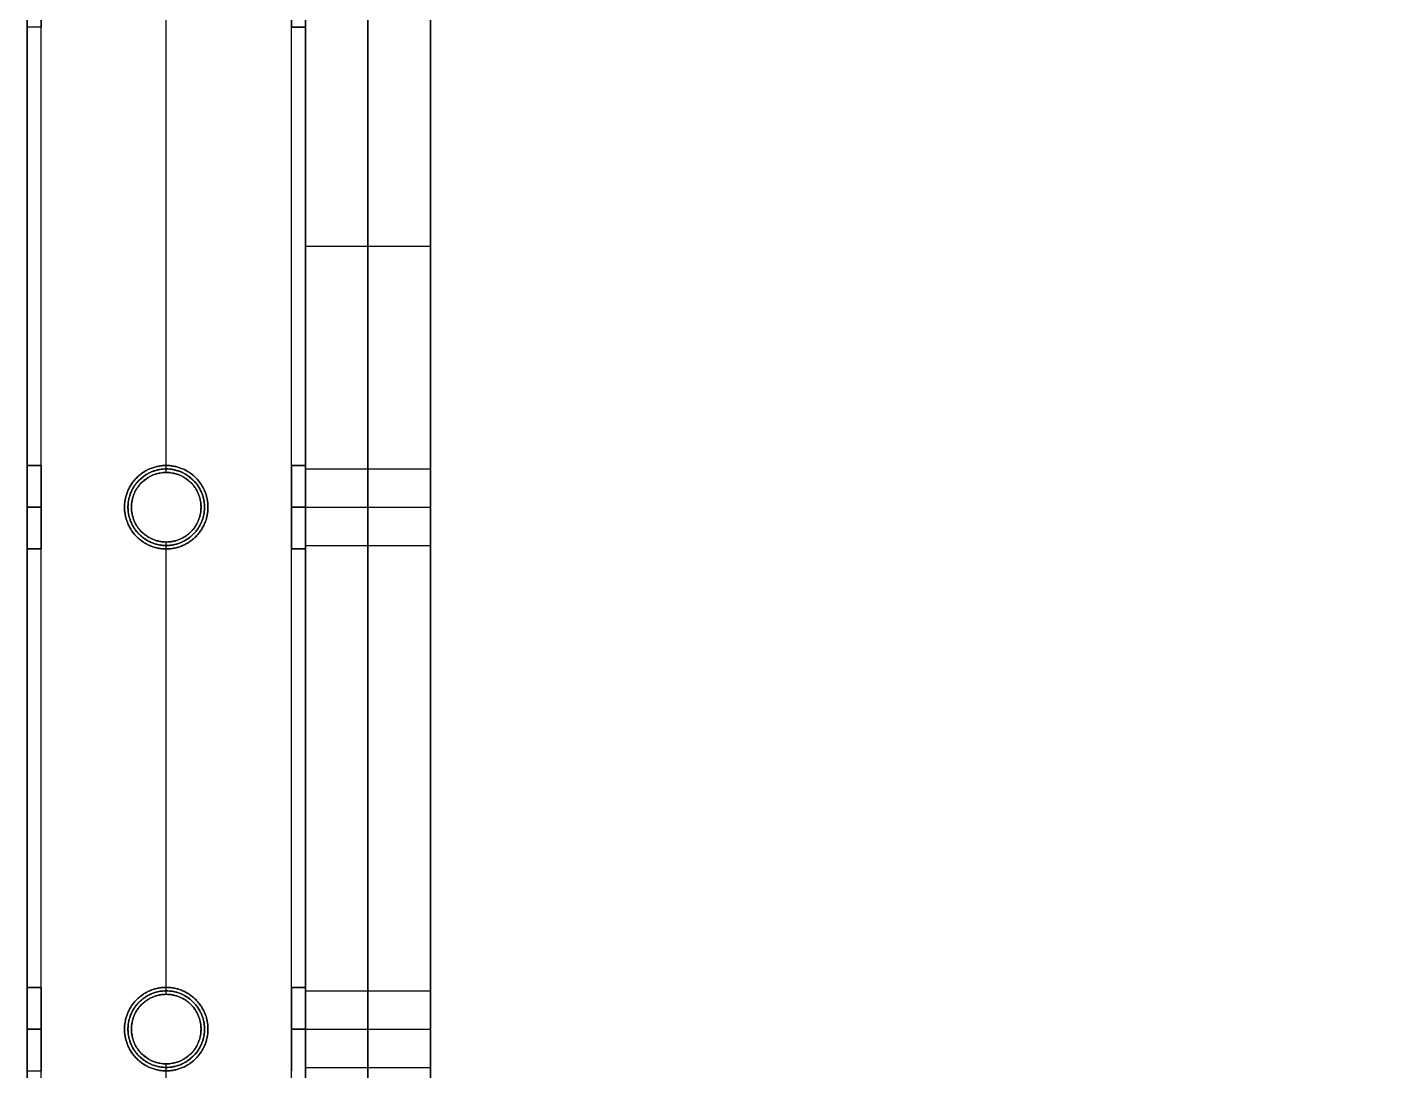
# Model space of a CAD drawing. Header units: millimetres. Extents: x -6529 to 809, y -8611 to 207.
# Drawn here: x -5956.1 to -5761.4, y -4698.4 to -4548.4 of the extents above; entities that cross this region are included whole.
import ezdxf

# ---------------------------------------------------------------- set-up
doc = ezdxf.new("R2010")
doc.units = ezdxf.units.MM
doc.header["$MEASUREMENT"] = 0
for name, color, linetype, true_color in [('gaten$11mm', 7, 'Continuous', 0xff6a35), ('platen', 7, 'Continuous', 0x007f00), ('staal', 5, 'Continuous', 0x0000ff)]:
    doc.layers.add(name, color=color, linetype=linetype, true_color=true_color)

# ---------------------------------------------------------------- blocks, each defined once
blk = doc.blocks.new('plaat base')
at = {"layer": 'platen'}
for p, q in [((395.5, 43.5), (395.5, 43.5, 18)), ((470.5, 43.5), (470.5, 43.5, 18)), ((390, 38), (390, 38, 18)), ((401, 38), (401, 38, 18)), ((465, 38), (465, 38, 18)), ((476, 38), (476, 38, 18)), ((395.5, 32.5), (395.5, 32.5, 18)), ((470.5, 32.5), (470.5, 32.5, 18)), ((1296, -332), (1296, -332, 18)), ((1290.5, -337.5), (1290.5, -337.5, 18)), ((1301.5, -337.5), (1301.5, -337.5, 18)), ((1296, -343), (1296, -343, 18)), ((1296, -407), (1296, -407, 18)), ((1290.5, -412.5), (1290.5, -412.5, 18)), ((1301.5, -412.5), (1301.5, -412.5, 18)), ((1296, -418), (1296, -418, 18)), ((58, -600), (1258, -600)), ((58, -600, 18), (1258, -600, 18))]:
    blk.add_line(p, q, dxfattribs=at)
for points in [[(658, 58), (508, 58), (358, 58)], [(658, 58, 18), (508, 58, 18), (358, 58, 18)], [(658, 58, 9), (508, 58, 9), (358, 58, 9)], [(508, 58), (508, 58, 9), (508, 58, 18)], [(1316, -600), (1316, -450), (1316, -300)], [(1316, -600, 18), (1316, -450, 18), (1316, -300, 18)], [(1316, -600, 9), (1316, -450, 9), (1316, -300, 9)], [(1316, -450), (1316, -450, 9), (1316, -450, 18)], [(358, -1200), (508, -1200), (658, -1200)], [(358, -1200, 18), (508, -1200, 18), (658, -1200, 18)], [(358, -1200, 9), (508, -1200, 9), (658, -1200, 9)], [(508, -1200), (508, -1200, 9), (508, -1200, 18)]]:
    blk.add_open_spline(points, degree=2, dxfattribs=at)
for points in [[(395.5, 43.5), (401, 43.5), (401, 38), (401, 32.5), (395.5, 32.5), (390, 32.5), (390, 38), (390, 43.5), (395.5, 43.5)], [(395.5, 43.5, 18), (401, 43.5, 18), (401, 38, 18), (401, 32.5, 18), (395.5, 32.5, 18), (390, 32.5, 18), (390, 38, 18), (390, 43.5, 18), (395.5, 43.5, 18)], [(470.5, 43.5), (476, 43.5), (476, 38), (476, 32.5), (470.5, 32.5), (465, 32.5), (465, 38), (465, 43.5), (470.5, 43.5)], [(470.5, 43.5, 18), (476, 43.5, 18), (476, 38, 18), (476, 32.5, 18), (470.5, 32.5, 18), (465, 32.5, 18), (465, 38, 18), (465, 43.5, 18), (470.5, 43.5, 18)], [(1290.5, -337.5), (1290.5, -332), (1296, -332), (1301.5, -332), (1301.5, -337.5), (1301.5, -343), (1296, -343), (1290.5, -343), (1290.5, -337.5)], [(1290.5, -337.5, 18), (1290.5, -332, 18), (1296, -332, 18), (1301.5, -332, 18), (1301.5, -337.5, 18), (1301.5, -343, 18), (1296, -343, 18), (1290.5, -343, 18), (1290.5, -337.5, 18)], [(1290.5, -412.5), (1290.5, -407), (1296, -407), (1301.5, -407), (1301.5, -412.5), (1301.5, -418), (1296, -418), (1290.5, -418), (1290.5, -412.5)], [(1290.5, -412.5, 18), (1290.5, -407, 18), (1296, -407, 18), (1301.5, -407, 18), (1301.5, -412.5, 18), (1301.5, -418, 18), (1296, -418, 18), (1290.5, -418, 18), (1290.5, -412.5, 18)]]:
    blk.add_rational_spline(points, [1, 0.707106781187, 1, 0.707106781187, 1, 0.707106781187, 1, 0.707106781187, 1], degree=2, knots=[-31.415927, -31.415927, -31.415927, -23.561945, -23.561945, -15.707963, -15.707963, -7.853982, -7.853982, 0, 0, 0], dxfattribs=at)
blk = doc.blocks.new('top plaat')
at = {"layer": 'platen'}
for p, q in [((1296, -350), (1296, -350, 18)), ((1290.5, -355.5), (1290.5, -355.5, 18)), ((1301.5, -355.5), (1301.5, -355.5, 18)), ((1296, -361), (1296, -361, 18)), ((1296, -425), (1296, -425, 18)), ((1290.5, -430.5), (1290.5, -430.5, 18)), ((1301.5, -430.5), (1301.5, -430.5, 18)), ((1296, -436), (1296, -436, 18))]:
    blk.add_line(p, q, dxfattribs=at)
for points in [[(1316, -1236), (1316, -927), (1316, -618), (1316, -309), (1316, 0)], [(1316, -1236, 18), (1316, -927, 18), (1316, -618, 18), (1316, -309, 18), (1316, 0, 18)], [(1316, -1236, 9), (1316, -927, 9), (1316, -618, 9), (1316, -309, 9), (1316, 0, 9)]]:
    blk.add_open_spline(points, degree=2, knots=[7292.2246, 7292.2246, 7292.2246, 7911.517745, 7911.517745, 8530.810891, 8530.810891, 8530.810891], dxfattribs=at)
for points, knots in [([(1290.5, -355.5), (1290.5, -350), (1296, -350), (1301.5, -350), (1301.5, -355.5), (1301.5, -361), (1296, -361), (1290.5, -361), (1290.5, -355.5)], [-31.415927, -31.415927, -31.415927, -23.561945, -23.561945, -15.707963, -15.707963, -7.853982, -7.853982, 0, 0, 0]), ([(1290.5, -355.5, 18), (1290.5, -350, 18), (1296, -350, 18), (1301.5, -350, 18), (1301.5, -355.5, 18), (1301.5, -361, 18), (1296, -361, 18), (1290.5, -361, 18), (1290.5, -355.5, 18)], [-31.415927, -31.415927, -31.415927, -23.561945, -23.561945, -15.707963, -15.707963, -7.853982, -7.853982, 0, 0, 0]), ([(1290.5, -355.5, 9), (1290.5, -361, 9), (1296, -361, 9), (1301.5, -361, 9), (1301.5, -355.5, 9), (1301.5, -350, 9), (1296, -350, 9), (1290.5, -350, 9), (1290.5, -355.5, 9)], [0, 0, 0, 7.853982, 7.853982, 15.707963, 15.707963, 23.561945, 23.561945, 31.415927, 31.415927, 31.415927]), ([(1290.5, -430.5), (1290.5, -425), (1296, -425), (1301.5, -425), (1301.5, -430.5), (1301.5, -436), (1296, -436), (1290.5, -436), (1290.5, -430.5)], [-31.415927, -31.415927, -31.415927, -23.561945, -23.561945, -15.707963, -15.707963, -7.853982, -7.853982, 0, 0, 0]), ([(1290.5, -430.5, 18), (1290.5, -425, 18), (1296, -425, 18), (1301.5, -425, 18), (1301.5, -430.5, 18), (1301.5, -436, 18), (1296, -436, 18), (1290.5, -436, 18), (1290.5, -430.5, 18)], [-31.415927, -31.415927, -31.415927, -23.561945, -23.561945, -15.707963, -15.707963, -7.853982, -7.853982, 0, 0, 0]), ([(1290.5, -430.5, 9), (1290.5, -436, 9), (1296, -436, 9), (1301.5, -436, 9), (1301.5, -430.5, 9), (1301.5, -425, 9), (1296, -425, 9), (1290.5, -425, 9), (1290.5, -430.5, 9)], [0, 0, 0, 7.853982, 7.853982, 15.707963, 15.707963, 23.561945, 23.561945, 31.415927, 31.415927, 31.415927])]:
    blk.add_rational_spline(points, [1, 0.707106781187, 1, 0.707106781187, 1, 0.707106781187, 1, 0.707106781187, 1], degree=2, knots=knots, dxfattribs=at)

msp = doc.modelspace()

# ---------------------------------------------------------------- linework, layer by layer
at = {"layer": 'gaten$11mm'}
for centre in [(-5936.11, -4617.39), (-5936.11, -4692.39)]:
    msp.add_circle(centre, 5.5, dxfattribs=at)
at = {"layer": 'staal'}
for p, q in [((-5954.11, -4548.39, 20), (-5956.11, -4548.39, 20)), ((-5918.11, -4548.39, 1296), (-5916.11, -4548.39, 1296)), ((-5916.11, -4548.39, 20), (-5918.11, -4548.39, 20)), ((-5956.11, -4611.39, 1296), (-5954.11, -4611.39, 1296)), ((-5954.11, -4611.39, 20), (-5956.11, -4611.39, 20)), ((-5936.11, -4611.39, 1314), (-5936.11, -4611.39, 1316)), ((-5936.11, -4611.39, 1276), (-5936.11, -4611.39, 1278)), ((-5918.11, -4611.39, 1296), (-5916.11, -4611.39, 1296)), ((-5916.11, -4611.39, 20), (-5918.11, -4611.39, 20)), ((-5936.11, -4612.39, 38), (-5936.11, -4612.39, 40)), ((-5936.11, -4612.39), (-5936.11, -4612.39, 2)), ((-5956.11, -4617.39, 1290), (-5954.11, -4617.39, 1290)), ((-5956.11, -4617.39, 1302), (-5954.11, -4617.39, 1302)), ((-5954.11, -4617.39, 14), (-5956.11, -4617.39, 14)), ((-5954.11, -4617.39, 26), (-5956.11, -4617.39, 26)), ((-5942.11, -4617.39, 1314), (-5942.11, -4617.39, 1316)), ((-5942.11, -4617.39, 1276), (-5942.11, -4617.39, 1278)), ((-5941.11, -4617.39, 38), (-5941.11, -4617.39, 40)), ((-5941.11, -4617.39), (-5941.11, -4617.39, 2)), ((-5931.11, -4617.39), (-5931.11, -4617.39, 2)), ((-5931.11, -4617.39, 38), (-5931.11, -4617.39, 40)), ((-5930.11, -4617.39, 1314), (-5930.11, -4617.39, 1316)), ((-5930.11, -4617.39, 1276), (-5930.11, -4617.39, 1278)), ((-5918.11, -4617.39, 1290), (-5916.11, -4617.39, 1290)), ((-5918.11, -4617.39, 1302), (-5916.11, -4617.39, 1302)), ((-5916.11, -4617.39, 14), (-5918.11, -4617.39, 14)), ((-5916.11, -4617.39, 26), (-5918.11, -4617.39, 26)), ((-5936.11, -4622.39, 38), (-5936.11, -4622.39, 40)), ((-5936.11, -4622.39), (-5936.11, -4622.39, 2)), ((-5956.11, -4623.39, 1296), (-5954.11, -4623.39, 1296)), ((-5954.11, -4623.39, 20), (-5956.11, -4623.39, 20)), ((-5936.11, -4623.39, 1314), (-5936.11, -4623.39, 1316)), ((-5936.11, -4623.39, 1276), (-5936.11, -4623.39, 1278)), ((-5918.11, -4623.39, 1296), (-5916.11, -4623.39, 1296)), ((-5916.11, -4623.39, 20), (-5918.11, -4623.39, 20)), ((-5956.11, -4686.39, 1296), (-5954.11, -4686.39, 1296)), ((-5954.11, -4686.39, 20), (-5956.11, -4686.39, 20)), ((-5936.11, -4686.39, 1314), (-5936.11, -4686.39, 1316)), ((-5936.11, -4686.39, 1276), (-5936.11, -4686.39, 1278)), ((-5936.11, -4687.39, 38), (-5936.11, -4687.39, 40)), ((-5936.11, -4687.39), (-5936.11, -4687.39, 2)), ((-5918.11, -4686.39, 1296), (-5916.11, -4686.39, 1296)), ((-5916.11, -4686.39, 20), (-5918.11, -4686.39, 20)), ((-5956.11, -4692.39, 1290), (-5954.11, -4692.39, 1290)), ((-5956.11, -4692.39, 1302), (-5954.11, -4692.39, 1302)), ((-5954.11, -4692.39, 14), (-5956.11, -4692.39, 14)), ((-5954.11, -4692.39, 26), (-5956.11, -4692.39, 26)), ((-5942.11, -4692.39, 1314), (-5942.11, -4692.39, 1316)), ((-5942.11, -4692.39, 1276), (-5942.11, -4692.39, 1278)), ((-5941.11, -4692.39, 38), (-5941.11, -4692.39, 40)), ((-5941.11, -4692.39), (-5941.11, -4692.39, 2)), ((-5931.11, -4692.39), (-5931.11, -4692.39, 2)), ((-5931.11, -4692.39, 38), (-5931.11, -4692.39, 40)), ((-5930.11, -4692.39, 1314), (-5930.11, -4692.39, 1316)), ((-5930.11, -4692.39, 1276), (-5930.11, -4692.39, 1278)), ((-5918.11, -4692.39, 1290), (-5916.11, -4692.39, 1290)), ((-5918.11, -4692.39, 1302), (-5916.11, -4692.39, 1302)), ((-5916.11, -4692.39, 14), (-5918.11, -4692.39, 14)), ((-5916.11, -4692.39, 26), (-5918.11, -4692.39, 26)), ((-5956.11, -4698.39, 1296), (-5954.11, -4698.39, 1296)), ((-5936.11, -4697.39, 38), (-5936.11, -4697.39, 40)), ((-5936.11, -4697.39), (-5936.11, -4697.39, 2)), ((-5936.11, -4698.39, 1314), (-5936.11, -4698.39, 1316)), ((-5936.11, -4698.39, 1276), (-5936.11, -4698.39, 1278))]:
    msp.add_line(p, q, dxfattribs=at)
for points in [[(-4640.11, -5087.89), (-5956.11, -5087.89), (-5956.11, -3771.89), (-4640.11, -3771.89)], [(-4680.11, -5047.89), (-5916.11, -5047.89), (-5916.11, -3811.89), (-4680.11, -3811.89)]]:
    msp.add_lwpolyline(points, close=True, dxfattribs=at)
for centre in [(-5936.11, -4617.39), (-5936.11, -4617.39, 39), (-5936.11, -4617.39, 1), (-5936.11, -4692.39), (-5936.11, -4692.39, 39), (-5936.11, -4692.39, 1)]:
    msp.add_circle(centre, 5, dxfattribs=at)
for points in [[(-5956.11, -5087.89, 1276), (-5956.11, -4429.89, 1276), (-5956.11, -3771.89, 1276)], [(-5956.11, -5087.89, 1316), (-5956.11, -4429.89, 1316), (-5956.11, -3771.89, 1316)], [(-5956.11, -5087.89), (-5956.11, -4429.89), (-5956.11, -3771.89)], [(-5956.11, -5087.89, 40), (-5956.11, -4429.89, 40), (-5956.11, -3771.89, 40)], [(-5954.11, -5085.89, 1314), (-5954.11, -4429.89, 1314), (-5954.11, -3773.89, 1314)], [(-5954.11, -5085.89, 1278), (-5954.11, -4429.89, 1278), (-5954.11, -3773.89, 1278)], [(-5954.11, -5085.89, 38), (-5954.11, -4429.89, 38), (-5954.11, -3773.89, 38)], [(-5954.11, -5085.89, 2), (-5954.11, -4429.89, 2), (-5954.11, -3773.89, 2)], [(-5918.11, -5049.89, 1314), (-5918.11, -4429.89, 1314), (-5918.11, -3809.89, 1314)], [(-5918.11, -5049.89, 1278), (-5918.11, -4429.89, 1278), (-5918.11, -3809.89, 1278)], [(-5918.11, -5049.89, 38), (-5918.11, -4429.89, 38), (-5918.11, -3809.89, 38)], [(-5918.11, -5049.89, 2), (-5918.11, -4429.89, 2), (-5918.11, -3809.89, 2)], [(-5916.11, -5047.89, 1276), (-5916.11, -4429.89, 1276), (-5916.11, -3811.89, 1276)], [(-5916.11, -5047.89, 1316), (-5916.11, -4429.89, 1316), (-5916.11, -3811.89, 1316)], [(-5916.11, -5047.89), (-5916.11, -4429.89), (-5916.11, -3811.89)], [(-5916.11, -5047.89, 40), (-5916.11, -4429.89, 40), (-5916.11, -3811.89, 40)], [(-5936.11, -4612.39, 40), (-5936.11, -4579.89, 40), (-5936.11, -4547.39, 40)], [(-5936.11, -4612.39, 38), (-5936.11, -4579.89, 38), (-5936.11, -4547.39, 38)], [(-5936.11, -4612.39, 2), (-5936.11, -4579.89, 2), (-5936.11, -4547.39, 2)], [(-5936.11, -4612.39), (-5936.11, -4579.89), (-5936.11, -4547.39)], [(-5956.11, -4611.39, 1296), (-5956.11, -4579.89, 1296), (-5956.11, -4548.39, 1296)], [(-5956.11, -4611.39, 20), (-5956.11, -4579.89, 20), (-5956.11, -4548.39, 20)], [(-5954.11, -4611.39, 1296), (-5954.11, -4579.89, 1296), (-5954.11, -4548.39, 1296)], [(-5954.11, -4611.39, 20), (-5954.11, -4579.89, 20), (-5954.11, -4548.39, 20)], [(-5936.11, -4611.39, 1316), (-5936.11, -4579.89, 1316), (-5936.11, -4548.39, 1316)], [(-5936.11, -4611.39, 1314), (-5936.11, -4579.89, 1314), (-5936.11, -4548.39, 1314)], [(-5936.11, -4611.39, 1278), (-5936.11, -4579.89, 1278), (-5936.11, -4548.39, 1278)], [(-5936.11, -4611.39, 1276), (-5936.11, -4579.89, 1276), (-5936.11, -4548.39, 1276)], [(-5918.11, -4611.39, 1296), (-5918.11, -4579.89, 1296), (-5918.11, -4548.39, 1296)], [(-5918.11, -4611.39, 20), (-5918.11, -4579.89, 20), (-5918.11, -4548.39, 20)], [(-5916.11, -4611.39, 1296), (-5916.11, -4579.89, 1296), (-5916.11, -4548.39, 1296)], [(-5916.11, -4611.39, 20), (-5916.11, -4579.89, 20), (-5916.11, -4548.39, 20)], [(-5936.11, -4687.39, 40), (-5936.11, -4654.89, 40), (-5936.11, -4622.39, 40)], [(-5936.11, -4687.39, 38), (-5936.11, -4654.89, 38), (-5936.11, -4622.39, 38)], [(-5936.11, -4687.39, 2), (-5936.11, -4654.89, 2), (-5936.11, -4622.39, 2)], [(-5936.11, -4687.39), (-5936.11, -4654.89), (-5936.11, -4622.39)], [(-5956.11, -4686.39, 1296), (-5956.11, -4654.89, 1296), (-5956.11, -4623.39, 1296)], [(-5956.11, -4686.39, 20), (-5956.11, -4654.89, 20), (-5956.11, -4623.39, 20)], [(-5954.11, -4686.39, 1296), (-5954.11, -4654.89, 1296), (-5954.11, -4623.39, 1296)], [(-5954.11, -4686.39, 20), (-5954.11, -4654.89, 20), (-5954.11, -4623.39, 20)], [(-5936.11, -4686.39, 1316), (-5936.11, -4654.89, 1316), (-5936.11, -4623.39, 1316)], [(-5936.11, -4686.39, 1314), (-5936.11, -4654.89, 1314), (-5936.11, -4623.39, 1314)], [(-5936.11, -4686.39, 1278), (-5936.11, -4654.89, 1278), (-5936.11, -4623.39, 1278)], [(-5936.11, -4686.39, 1276), (-5936.11, -4654.89, 1276), (-5936.11, -4623.39, 1276)], [(-5918.11, -4686.39, 1296), (-5918.11, -4654.89, 1296), (-5918.11, -4623.39, 1296)], [(-5918.11, -4686.39, 20), (-5918.11, -4654.89, 20), (-5918.11, -4623.39, 20)], [(-5916.11, -4686.39, 1296), (-5916.11, -4654.89, 1296), (-5916.11, -4623.39, 1296)], [(-5916.11, -4686.39, 20), (-5916.11, -4654.89, 20), (-5916.11, -4623.39, 20)], [(-5956.11, -4761.39, 1296), (-5956.11, -4729.89, 1296), (-5956.11, -4698.39, 1296)], [(-5954.11, -4761.39, 1296), (-5954.11, -4729.89, 1296), (-5954.11, -4698.39, 1296)], [(-5936.11, -4762.39, 40), (-5936.11, -4729.89, 40), (-5936.11, -4697.39, 40)], [(-5936.11, -4762.39, 38), (-5936.11, -4729.89, 38), (-5936.11, -4697.39, 38)], [(-5936.11, -4762.39, 2), (-5936.11, -4729.89, 2), (-5936.11, -4697.39, 2)], [(-5936.11, -4762.39), (-5936.11, -4729.89), (-5936.11, -4697.39)], [(-5936.11, -4761.39, 1316), (-5936.11, -4729.89, 1316), (-5936.11, -4698.39, 1316)], [(-5936.11, -4761.39, 1314), (-5936.11, -4729.89, 1314), (-5936.11, -4698.39, 1314)], [(-5936.11, -4761.39, 1278), (-5936.11, -4729.89, 1278), (-5936.11, -4698.39, 1278)], [(-5936.11, -4761.39, 1276), (-5936.11, -4729.89, 1276), (-5936.11, -4698.39, 1276)]]:
    msp.add_open_spline(points, degree=2, dxfattribs=at)
for points, knots in [([(-5956.11, -4542.39, 14), (-5956.11, -4548.39, 14), (-5956.11, -4548.39, 20), (-5956.11, -4548.39, 26), (-5956.11, -4542.39, 26), (-5956.11, -4536.39, 26), (-5956.11, -4536.39, 20), (-5956.11, -4536.39, 14), (-5956.11, -4542.39, 14)], [0, 0, 0, 7.853982, 7.853982, 15.707963, 15.707963, 23.561945, 23.561945, 31.415927, 31.415927, 31.415927]), ([(-5954.11, -4542.39, 14), (-5954.11, -4536.39, 14), (-5954.11, -4536.39, 20), (-5954.11, -4536.39, 26), (-5954.11, -4542.39, 26), (-5954.11, -4548.39, 26), (-5954.11, -4548.39, 20), (-5954.11, -4548.39, 14), (-5954.11, -4542.39, 14)], [-31.415927, -31.415927, -31.415927, -23.561945, -23.561945, -15.707963, -15.707963, -7.853982, -7.853982, 0, 0, 0]), ([(-5918.11, -4542.39, 14), (-5918.11, -4548.39, 14), (-5918.11, -4548.39, 20), (-5918.11, -4548.39, 26), (-5918.11, -4542.39, 26), (-5918.11, -4536.39, 26), (-5918.11, -4536.39, 20), (-5918.11, -4536.39, 14), (-5918.11, -4542.39, 14)], [0, 0, 0, 7.853982, 7.853982, 15.707963, 15.707963, 23.561945, 23.561945, 31.415927, 31.415927, 31.415927]), ([(-5916.11, -4542.39, 1290), (-5916.11, -4536.39, 1290), (-5916.11, -4536.39, 1296), (-5916.11, -4536.39, 1302), (-5916.11, -4542.39, 1302), (-5916.11, -4548.39, 1302), (-5916.11, -4548.39, 1296), (-5916.11, -4548.39, 1290), (-5916.11, -4542.39, 1290)], [-31.415927, -31.415927, -31.415927, -23.561945, -23.561945, -15.707963, -15.707963, -7.853982, -7.853982, 0, 0, 0]), ([(-5916.11, -4542.39, 14), (-5916.11, -4536.39, 14), (-5916.11, -4536.39, 20), (-5916.11, -4536.39, 26), (-5916.11, -4542.39, 26), (-5916.11, -4548.39, 26), (-5916.11, -4548.39, 20), (-5916.11, -4548.39, 14), (-5916.11, -4542.39, 14)], [-31.415927, -31.415927, -31.415927, -23.561945, -23.561945, -15.707963, -15.707963, -7.853982, -7.853982, 0, 0, 0]), ([(-5956.11, -4617.39, 1290), (-5956.11, -4623.39, 1290), (-5956.11, -4623.39, 1296), (-5956.11, -4623.39, 1302), (-5956.11, -4617.39, 1302), (-5956.11, -4611.39, 1302), (-5956.11, -4611.39, 1296), (-5956.11, -4611.39, 1290), (-5956.11, -4617.39, 1290)], [0, 0, 0, 7.853982, 7.853982, 15.707963, 15.707963, 23.561945, 23.561945, 31.415927, 31.415927, 31.415927]), ([(-5956.11, -4617.39, 14), (-5956.11, -4623.39, 14), (-5956.11, -4623.39, 20), (-5956.11, -4623.39, 26), (-5956.11, -4617.39, 26), (-5956.11, -4611.39, 26), (-5956.11, -4611.39, 20), (-5956.11, -4611.39, 14), (-5956.11, -4617.39, 14)], [0, 0, 0, 7.853982, 7.853982, 15.707963, 15.707963, 23.561945, 23.561945, 31.415927, 31.415927, 31.415927]), ([(-5954.11, -4617.39, 1290), (-5954.11, -4611.39, 1290), (-5954.11, -4611.39, 1296), (-5954.11, -4611.39, 1302), (-5954.11, -4617.39, 1302), (-5954.11, -4623.39, 1302), (-5954.11, -4623.39, 1296), (-5954.11, -4623.39, 1290), (-5954.11, -4617.39, 1290)], [-31.415927, -31.415927, -31.415927, -23.561945, -23.561945, -15.707963, -15.707963, -7.853982, -7.853982, 0, 0, 0]), ([(-5954.11, -4617.39, 14), (-5954.11, -4611.39, 14), (-5954.11, -4611.39, 20), (-5954.11, -4611.39, 26), (-5954.11, -4617.39, 26), (-5954.11, -4623.39, 26), (-5954.11, -4623.39, 20), (-5954.11, -4623.39, 14), (-5954.11, -4617.39, 14)], [-31.415927, -31.415927, -31.415927, -23.561945, -23.561945, -15.707963, -15.707963, -7.853982, -7.853982, 0, 0, 0]), ([(-5930.11, -4617.39, 1316), (-5930.11, -4611.39, 1316), (-5936.11, -4611.39, 1316), (-5942.11, -4611.39, 1316), (-5942.11, -4617.39, 1316), (-5942.11, -4623.39, 1316), (-5936.11, -4623.39, 1316), (-5930.11, -4623.39, 1316), (-5930.11, -4617.39, 1316)], [-31.415927, -31.415927, -31.415927, -23.561945, -23.561945, -15.707963, -15.707963, -7.853982, -7.853982, 0, 0, 0]), ([(-5930.11, -4617.39, 1314), (-5930.11, -4623.39, 1314), (-5936.11, -4623.39, 1314), (-5942.11, -4623.39, 1314), (-5942.11, -4617.39, 1314), (-5942.11, -4611.39, 1314), (-5936.11, -4611.39, 1314), (-5930.11, -4611.39, 1314), (-5930.11, -4617.39, 1314)], [0, 0, 0, 7.853982, 7.853982, 15.707963, 15.707963, 23.561945, 23.561945, 31.415927, 31.415927, 31.415927]), ([(-5930.11, -4617.39, 1278), (-5930.11, -4611.39, 1278), (-5936.11, -4611.39, 1278), (-5942.11, -4611.39, 1278), (-5942.11, -4617.39, 1278), (-5942.11, -4623.39, 1278), (-5936.11, -4623.39, 1278), (-5930.11, -4623.39, 1278), (-5930.11, -4617.39, 1278)], [-31.415927, -31.415927, -31.415927, -23.561945, -23.561945, -15.707963, -15.707963, -7.853982, -7.853982, 0, 0, 0]), ([(-5930.11, -4617.39, 1276), (-5930.11, -4623.39, 1276), (-5936.11, -4623.39, 1276), (-5942.11, -4623.39, 1276), (-5942.11, -4617.39, 1276), (-5942.11, -4611.39, 1276), (-5936.11, -4611.39, 1276), (-5930.11, -4611.39, 1276), (-5930.11, -4617.39, 1276)], [0, 0, 0, 7.853982, 7.853982, 15.707963, 15.707963, 23.561945, 23.561945, 31.415927, 31.415927, 31.415927]), ([(-5918.11, -4617.39, 1290), (-5918.11, -4623.39, 1290), (-5918.11, -4623.39, 1296), (-5918.11, -4623.39, 1302), (-5918.11, -4617.39, 1302), (-5918.11, -4611.39, 1302), (-5918.11, -4611.39, 1296), (-5918.11, -4611.39, 1290), (-5918.11, -4617.39, 1290)], [0, 0, 0, 7.853982, 7.853982, 15.707963, 15.707963, 23.561945, 23.561945, 31.415927, 31.415927, 31.415927]), ([(-5918.11, -4617.39, 14), (-5918.11, -4623.39, 14), (-5918.11, -4623.39, 20), (-5918.11, -4623.39, 26), (-5918.11, -4617.39, 26), (-5918.11, -4611.39, 26), (-5918.11, -4611.39, 20), (-5918.11, -4611.39, 14), (-5918.11, -4617.39, 14)], [0, 0, 0, 7.853982, 7.853982, 15.707963, 15.707963, 23.561945, 23.561945, 31.415927, 31.415927, 31.415927]), ([(-5916.11, -4617.39, 1290), (-5916.11, -4611.39, 1290), (-5916.11, -4611.39, 1296), (-5916.11, -4611.39, 1302), (-5916.11, -4617.39, 1302), (-5916.11, -4623.39, 1302), (-5916.11, -4623.39, 1296), (-5916.11, -4623.39, 1290), (-5916.11, -4617.39, 1290)], [-31.415927, -31.415927, -31.415927, -23.561945, -23.561945, -15.707963, -15.707963, -7.853982, -7.853982, 0, 0, 0]), ([(-5916.11, -4617.39, 14), (-5916.11, -4611.39, 14), (-5916.11, -4611.39, 20), (-5916.11, -4611.39, 26), (-5916.11, -4617.39, 26), (-5916.11, -4623.39, 26), (-5916.11, -4623.39, 20), (-5916.11, -4623.39, 14), (-5916.11, -4617.39, 14)], [-31.415927, -31.415927, -31.415927, -23.561945, -23.561945, -15.707963, -15.707963, -7.853982, -7.853982, 0, 0, 0]), ([(-5931.11, -4617.39, 40), (-5931.11, -4612.39, 40), (-5936.11, -4612.39, 40), (-5941.11, -4612.39, 40), (-5941.11, -4617.39, 40), (-5941.11, -4622.39, 40), (-5936.11, -4622.39, 40), (-5931.11, -4622.39, 40), (-5931.11, -4617.39, 40)], [-31.415927, -31.415927, -31.415927, -23.561945, -23.561945, -15.707963, -15.707963, -7.853982, -7.853982, 0, 0, 0]), ([(-5931.11, -4617.39, 38), (-5931.11, -4622.39, 38), (-5936.11, -4622.39, 38), (-5941.11, -4622.39, 38), (-5941.11, -4617.39, 38), (-5941.11, -4612.39, 38), (-5936.11, -4612.39, 38), (-5931.11, -4612.39, 38), (-5931.11, -4617.39, 38)], [0, 0, 0, 7.853982, 7.853982, 15.707963, 15.707963, 23.561945, 23.561945, 31.415927, 31.415927, 31.415927]), ([(-5931.11, -4617.39, 2), (-5931.11, -4612.39, 2), (-5936.11, -4612.39, 2), (-5941.11, -4612.39, 2), (-5941.11, -4617.39, 2), (-5941.11, -4622.39, 2), (-5936.11, -4622.39, 2), (-5931.11, -4622.39, 2), (-5931.11, -4617.39, 2)], [-31.415927, -31.415927, -31.415927, -23.561945, -23.561945, -15.707963, -15.707963, -7.853982, -7.853982, 0, 0, 0]), ([(-5956.11, -4692.39, 1290), (-5956.11, -4698.39, 1290), (-5956.11, -4698.39, 1296), (-5956.11, -4698.39, 1302), (-5956.11, -4692.39, 1302), (-5956.11, -4686.39, 1302), (-5956.11, -4686.39, 1296), (-5956.11, -4686.39, 1290), (-5956.11, -4692.39, 1290)], [0, 0, 0, 7.853982, 7.853982, 15.707963, 15.707963, 23.561945, 23.561945, 31.415927, 31.415927, 31.415927]), ([(-5956.11, -4692.39, 14), (-5956.11, -4698.39, 14), (-5956.11, -4698.39, 20), (-5956.11, -4698.39, 26), (-5956.11, -4692.39, 26), (-5956.11, -4686.39, 26), (-5956.11, -4686.39, 20), (-5956.11, -4686.39, 14), (-5956.11, -4692.39, 14)], [0, 0, 0, 7.853982, 7.853982, 15.707963, 15.707963, 23.561945, 23.561945, 31.415927, 31.415927, 31.415927]), ([(-5954.11, -4692.39, 1290), (-5954.11, -4686.39, 1290), (-5954.11, -4686.39, 1296), (-5954.11, -4686.39, 1302), (-5954.11, -4692.39, 1302), (-5954.11, -4698.39, 1302), (-5954.11, -4698.39, 1296), (-5954.11, -4698.39, 1290), (-5954.11, -4692.39, 1290)], [-31.415927, -31.415927, -31.415927, -23.561945, -23.561945, -15.707963, -15.707963, -7.853982, -7.853982, 0, 0, 0]), ([(-5954.11, -4692.39, 14), (-5954.11, -4686.39, 14), (-5954.11, -4686.39, 20), (-5954.11, -4686.39, 26), (-5954.11, -4692.39, 26), (-5954.11, -4698.39, 26), (-5954.11, -4698.39, 20), (-5954.11, -4698.39, 14), (-5954.11, -4692.39, 14)], [-31.415927, -31.415927, -31.415927, -23.561945, -23.561945, -15.707963, -15.707963, -7.853982, -7.853982, 0, 0, 0]), ([(-5930.11, -4692.39, 1316), (-5930.11, -4686.39, 1316), (-5936.11, -4686.39, 1316), (-5942.11, -4686.39, 1316), (-5942.11, -4692.39, 1316), (-5942.11, -4698.39, 1316), (-5936.11, -4698.39, 1316), (-5930.11, -4698.39, 1316), (-5930.11, -4692.39, 1316)], [-31.415927, -31.415927, -31.415927, -23.561945, -23.561945, -15.707963, -15.707963, -7.853982, -7.853982, 0, 0, 0]), ([(-5930.11, -4692.39, 1314), (-5930.11, -4698.39, 1314), (-5936.11, -4698.39, 1314), (-5942.11, -4698.39, 1314), (-5942.11, -4692.39, 1314), (-5942.11, -4686.39, 1314), (-5936.11, -4686.39, 1314), (-5930.11, -4686.39, 1314), (-5930.11, -4692.39, 1314)], [0, 0, 0, 7.853982, 7.853982, 15.707963, 15.707963, 23.561945, 23.561945, 31.415927, 31.415927, 31.415927]), ([(-5930.11, -4692.39, 1278), (-5930.11, -4686.39, 1278), (-5936.11, -4686.39, 1278), (-5942.11, -4686.39, 1278), (-5942.11, -4692.39, 1278), (-5942.11, -4698.39, 1278), (-5936.11, -4698.39, 1278), (-5930.11, -4698.39, 1278), (-5930.11, -4692.39, 1278)], [-31.415927, -31.415927, -31.415927, -23.561945, -23.561945, -15.707963, -15.707963, -7.853982, -7.853982, 0, 0, 0]), ([(-5930.11, -4692.39, 1276), (-5930.11, -4698.39, 1276), (-5936.11, -4698.39, 1276), (-5942.11, -4698.39, 1276), (-5942.11, -4692.39, 1276), (-5942.11, -4686.39, 1276), (-5936.11, -4686.39, 1276), (-5930.11, -4686.39, 1276), (-5930.11, -4692.39, 1276)], [0, 0, 0, 7.853982, 7.853982, 15.707963, 15.707963, 23.561945, 23.561945, 31.415927, 31.415927, 31.415927]), ([(-5931.11, -4692.39, 40), (-5931.11, -4687.39, 40), (-5936.11, -4687.39, 40), (-5941.11, -4687.39, 40), (-5941.11, -4692.39, 40), (-5941.11, -4697.39, 40), (-5936.11, -4697.39, 40), (-5931.11, -4697.39, 40), (-5931.11, -4692.39, 40)], [-31.415927, -31.415927, -31.415927, -23.561945, -23.561945, -15.707963, -15.707963, -7.853982, -7.853982, 0, 0, 0]), ([(-5931.11, -4692.39, 38), (-5931.11, -4697.39, 38), (-5936.11, -4697.39, 38), (-5941.11, -4697.39, 38), (-5941.11, -4692.39, 38), (-5941.11, -4687.39, 38), (-5936.11, -4687.39, 38), (-5931.11, -4687.39, 38), (-5931.11, -4692.39, 38)], [0, 0, 0, 7.853982, 7.853982, 15.707963, 15.707963, 23.561945, 23.561945, 31.415927, 31.415927, 31.415927]), ([(-5931.11, -4692.39, 2), (-5931.11, -4687.39, 2), (-5936.11, -4687.39, 2), (-5941.11, -4687.39, 2), (-5941.11, -4692.39, 2), (-5941.11, -4697.39, 2), (-5936.11, -4697.39, 2), (-5931.11, -4697.39, 2), (-5931.11, -4692.39, 2)], [-31.415927, -31.415927, -31.415927, -23.561945, -23.561945, -15.707963, -15.707963, -7.853982, -7.853982, 0, 0, 0]), ([(-5918.11, -4692.39, 1290), (-5918.11, -4698.39, 1290), (-5918.11, -4698.39, 1296), (-5918.11, -4698.39, 1302), (-5918.11, -4692.39, 1302), (-5918.11, -4686.39, 1302), (-5918.11, -4686.39, 1296), (-5918.11, -4686.39, 1290), (-5918.11, -4692.39, 1290)], [0, 0, 0, 7.853982, 7.853982, 15.707963, 15.707963, 23.561945, 23.561945, 31.415927, 31.415927, 31.415927]), ([(-5918.11, -4692.39, 14), (-5918.11, -4698.39, 14), (-5918.11, -4698.39, 20), (-5918.11, -4698.39, 26), (-5918.11, -4692.39, 26), (-5918.11, -4686.39, 26), (-5918.11, -4686.39, 20), (-5918.11, -4686.39, 14), (-5918.11, -4692.39, 14)], [0, 0, 0, 7.853982, 7.853982, 15.707963, 15.707963, 23.561945, 23.561945, 31.415927, 31.415927, 31.415927]), ([(-5916.11, -4692.39, 1290), (-5916.11, -4686.39, 1290), (-5916.11, -4686.39, 1296), (-5916.11, -4686.39, 1302), (-5916.11, -4692.39, 1302), (-5916.11, -4698.39, 1302), (-5916.11, -4698.39, 1296), (-5916.11, -4698.39, 1290), (-5916.11, -4692.39, 1290)], [-31.415927, -31.415927, -31.415927, -23.561945, -23.561945, -15.707963, -15.707963, -7.853982, -7.853982, 0, 0, 0]), ([(-5916.11, -4692.39, 14), (-5916.11, -4686.39, 14), (-5916.11, -4686.39, 20), (-5916.11, -4686.39, 26), (-5916.11, -4692.39, 26), (-5916.11, -4698.39, 26), (-5916.11, -4698.39, 20), (-5916.11, -4698.39, 14), (-5916.11, -4692.39, 14)], [-31.415927, -31.415927, -31.415927, -23.561945, -23.561945, -15.707963, -15.707963, -7.853982, -7.853982, 0, 0, 0])]:
    msp.add_rational_spline(points, [1, 0.707106781187, 1, 0.707106781187, 1, 0.707106781187, 1, 0.707106781187, 1], degree=2, knots=knots, dxfattribs=at)

# ---------------------------------------------------------------- block references
at = {"layer": 'platen', "rotation": 180}
for name, p in [('plaat base', (-4640.11, -5029.89, 40)), ('top plaat', (-4640.11, -5047.89, 1316))]:
    msp.add_blockref(name, p, dxfattribs=at)
at = {"layer": 'platen', "extrusion": (1, -4.32467e-15, 0)}
msp.add_blockref('plaat base', (-5087.89, 1258, -5916.11), dxfattribs=at)

doc.saveas('drawing.dxf')
